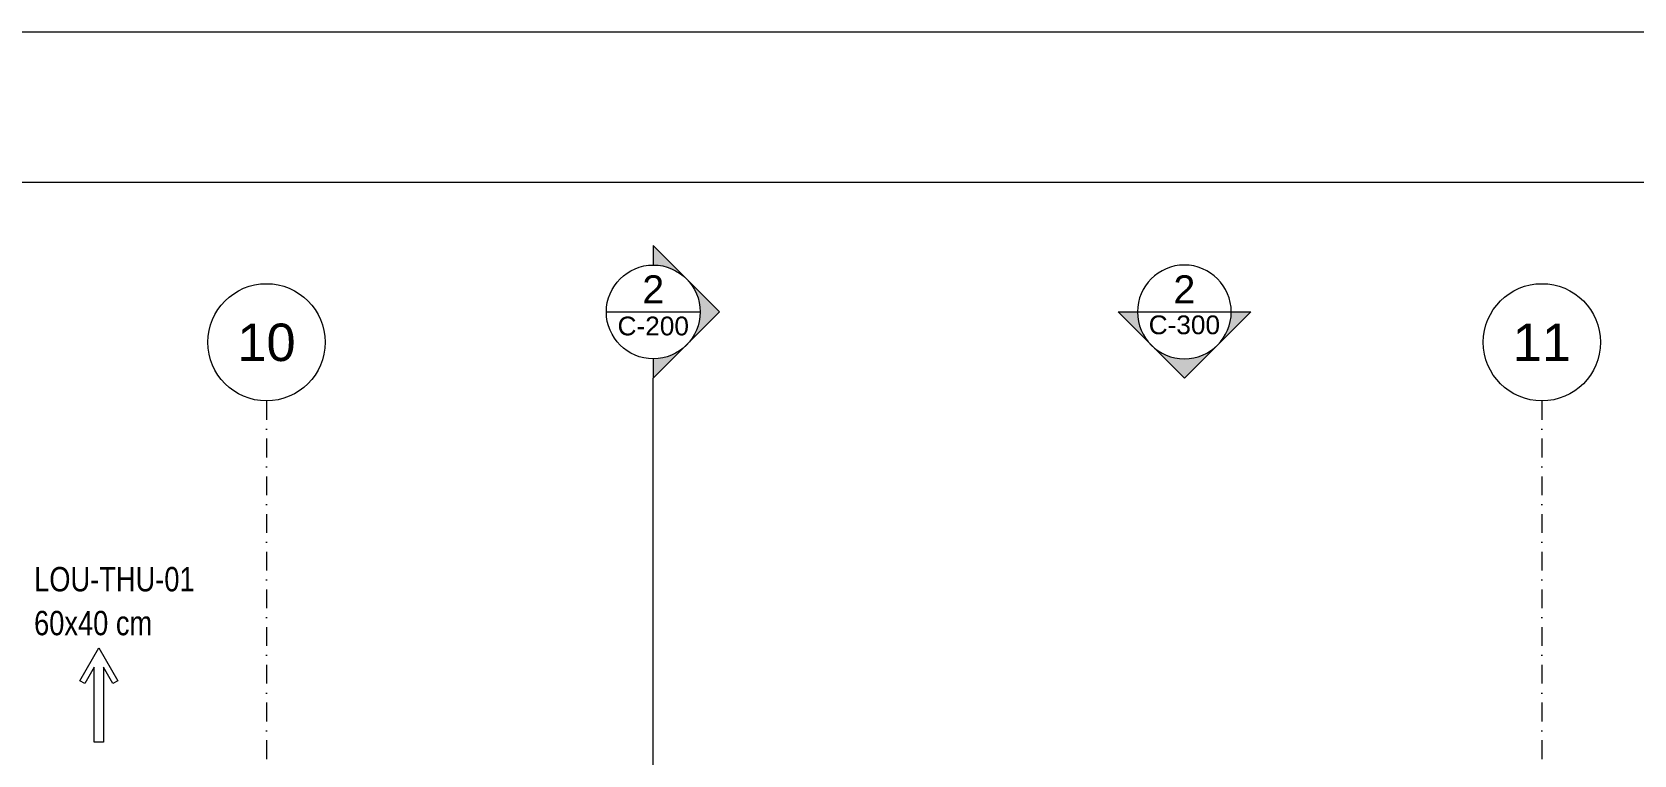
# Model space of a CAD drawing. Extents: x -9058 to 11890, y 0 to 8114.
# Drawn here: x 8310 to 9164, y 3820 to 4205 of the extents above; entities that cross this region are included whole.
import ezdxf
from ezdxf.enums import TextEntityAlignment as Align

# ---------------------------------------------------------------- set-up
doc = ezdxf.new("R2010")
doc.units = 0
doc.header["$LTSCALE"] = 10
doc.header["$MEASUREMENT"] = 0
doc.linetypes.add('DASHDOT', pattern=[1, 0.5, -0.25, 0, -0.25])
doc.layers.get('0').update_dxf_attribs({"color": 9, "lineweight": 9})
for name, color, linetype, lineweight in [('06D', 9, 'Continuous', 9), ('21', 9, 'Continuous', 9), ('24', 9, 'DASHDOT', 9), ('40A', 9, 'Continuous', 9)]:
    doc.layers.add(name, color=color, linetype=linetype, lineweight=lineweight)
doc.styles.add('$0$Arial', font='arial.ttf', dxfattribs={"height": 2.5})
doc.styles.add('$1$Arial', font='arial.ttf', dxfattribs={"height": 2.5})
doc.styles.add('Arial', font='arial.ttf', dxfattribs={"height": 2.5})
doc.styles.add('Y200-ARIAL', font='arial.ttf', dxfattribs={"width": 0.8})

# ---------------------------------------------------------------- blocks, each defined once
blk = doc.blocks.new('p-mek')
at = {"ltscale": 10}
blk.add_lwpolyline([(678.1, 133.88), (673.1, 142.54), (673.1, 102.54), (668.1, 102.54), (668.1, 142.54), (663.1, 133.88), (660.5, 135.38), (670.6, 152.87), (680.7, 135.38)], close=True, dxfattribs=at)
at = {"color": 6}
blk.add_lwpolyline([(210.29, -281.08, -0.000027), (210.29, -1029.08, 0.400031)], format="xyb", dxfattribs=at)
at = {"style": 'Y200-ARIAL', "width": 0.8}
for s, p in [('LOU-THU-01', (636.13, 182.98)), ('60x40 cm', (636.09, 159.59))]:
    blk.add_text(s, height=13, dxfattribs=at).set_placement(p)
blk = doc.blocks.new('$0$0_aks')
at = {"linetype": 'Continuous'}
blk.add_circle((0, 0), 3.125, dxfattribs=at)
at = {"style": '$1$Arial'}
blk.add_attdef('AKS', text='', height=2.5, dxfattribs=at).set_placement((0, 0), align=Align.MIDDLE_CENTER)
blk = doc.blocks.new('$0$0_exteriorelevation2')
h = blk.add_hatch(color=256)
edge = h.paths.add_edge_path()
edge.add_arc((0, 0), 5, 45, 90)
edge.add_line((0, 5), (0, 7.07))
edge.add_line((0, 7.07), (3.54, 3.54))
edge = h.paths.add_edge_path()
edge.add_line((0, -5), (0, -7.07))
edge.add_line((0, -7.07), (3.54, -3.54))
edge.add_arc((0, 0), 5, 270, 315, ccw=False)
h.paths.add_polyline_path([(3.79, 3.28), (7.07, 0), (3.54, -3.54), (3.77, -3.29), (3.92, -3.11), (4.03, -2.96), (4.19, -2.73), (4.41, -2.36), (4.51, -2.15), (4.59, -1.99), (4.66, -1.81), (4.75, -1.55), (4.83, -1.3), (4.89, -1.03), (4.93, -0.84), (4.97, -0.5), (5, -0.18), (5, 0.07), (4.99, 0.36), (4.96, 0.6), (4.91, 0.94), (4.86, 1.16), (4.82, 1.32), (4.77, 1.51), (4.69, 1.75), (4.58, 2), (4.47, 2.25), (4.36, 2.45), (4.26, 2.62), (4.13, 2.82), (3.97, 3.03), (3.84, 3.2), (3.69, 3.37), (3.55, 3.52)])
for points in [[(0, -7.07), (7.07, 0), (0, 7.07), (0, 5)], [(0, -7.07), (7.07, 0), (0, 7.07), (0, 5)], [(-5, 0), (5, 0)], [(0, -5), (0, -7.07)], [(0, -5), (0, -7.07)]]:
    blk.add_lwpolyline(points)
blk.add_circle((0, 0), 5)
at = {"style": '$0$Arial'}
blk.add_attdef('KESITADI', text='', height=3, dxfattribs=at).set_placement((0, 0), align=Align.BOTTOM_CENTER)
blk.add_attdef('PAFTAADI', text='', height=2, dxfattribs=at).set_placement((0, -0.5), align=Align.TOP_CENTER)
blk = doc.blocks.new('0_exteriorelevation1')
h = blk.add_hatch(color=256)
h.paths.add_polyline_path([(7.07, 0), (0, 7.07), (-7.07, 0)])
h.paths.add_polyline_path([(5, 0, 1), (-5, 0)], flags=17)
blk.add_lwpolyline([(7.07, 0), (0, 7.07), (-7.07, 0), (7.07, 0)])
blk.add_lwpolyline([(7.07, 0), (0, 7.07), (-7.07, 0), (7.07, 0)])
blk.add_circle((0, 0), 5)
at = {"style": 'Arial'}
blk.add_attdef('KESITADI', text='', height=3, dxfattribs=at).set_placement((0, 0), align=Align.BOTTOM_CENTER)
blk.add_attdef('PAFTAADI', text='', height=2, dxfattribs=at).set_placement((0, -0.5), align=Align.TOP_CENTER)

msp = doc.modelspace()

# ---------------------------------------------------------------- linework, layer by layer
at = {"layer": '21'}
msp.add_lwpolyline([(8746.67, 165.86), (8746.67, 2447.69), (8641.28, 2447.69), (8641.28, 4020.46)], dxfattribs=at)
at = {"layer": '24', "ltscale": 2}
for points in [[(8435.06, 4008.37), (8435.06, 4008.37), (8435.06, 160.84)], [(9115.06, 4008.37), (9115.06, 160.84)]]:
    msp.add_lwpolyline(points, dxfattribs=at)
at = {"layer": '40A'}
for points in [[(11890, 4205), (5945, 4205), (5945, 0), (11890, 0)], [(11350.06, 80), (6025, 80), (6025, 4125), (11350.06, 4125)]]:
    msp.add_lwpolyline(points, close=True, dxfattribs=at)

# ---------------------------------------------------------------- block references
at = {"layer": '06D'}
msp.add_blockref('p-mek', (7675.06, 3723.87), dxfattribs=at)
at = {"layer": '21', "xscale": 5, "yscale": 5, "zscale": 5}
msp.add_blockref('$0$0_exteriorelevation2', (8641.28, 4055.81), dxfattribs=at).add_auto_attribs({'KESITADI': '2', 'PAFTAADI': 'C-200'})
at = {"layer": '21'}
ref = msp.add_blockref('0_exteriorelevation1', (8924.44, 4055.81), dxfattribs=dict(at, xscale=-5, yscale=5, zscale=5, rotation=180))
ref.add_attrib('KESITADI', '2', dxfattribs={"layer": '0', "height": 15, "style": 'Arial'}).set_placement((8924.44, 4055.81), align=Align.BOTTOM_CENTER)
ref.add_attrib('PAFTAADI', 'C-300', dxfattribs={"layer": '0', "height": 10, "style": 'Arial'}).set_placement((8924.44, 4053.92), align=Align.TOP_CENTER)
at = {"layer": '24'}
ref = msp.add_blockref('$0$0_aks', (8435.06, 4039.62), dxfattribs=dict(at, xscale=10, yscale=10, zscale=10))
ref.add_attrib('AKS', '10', dxfattribs={"layer": '0', "height": 20, "style": '$1$Arial'}).set_placement((8435.06, 4039.62), align=Align.MIDDLE_CENTER)
ref = msp.add_blockref('$0$0_aks', (9115.06, 4039.62), dxfattribs=dict(at, xscale=10, yscale=10, zscale=10))
ref.add_attrib('AKS', '11', dxfattribs={"layer": '0', "height": 20, "style": '$1$Arial'}).set_placement((9115.06, 4039.62), align=Align.MIDDLE_CENTER)

doc.saveas('drawing.dxf')
